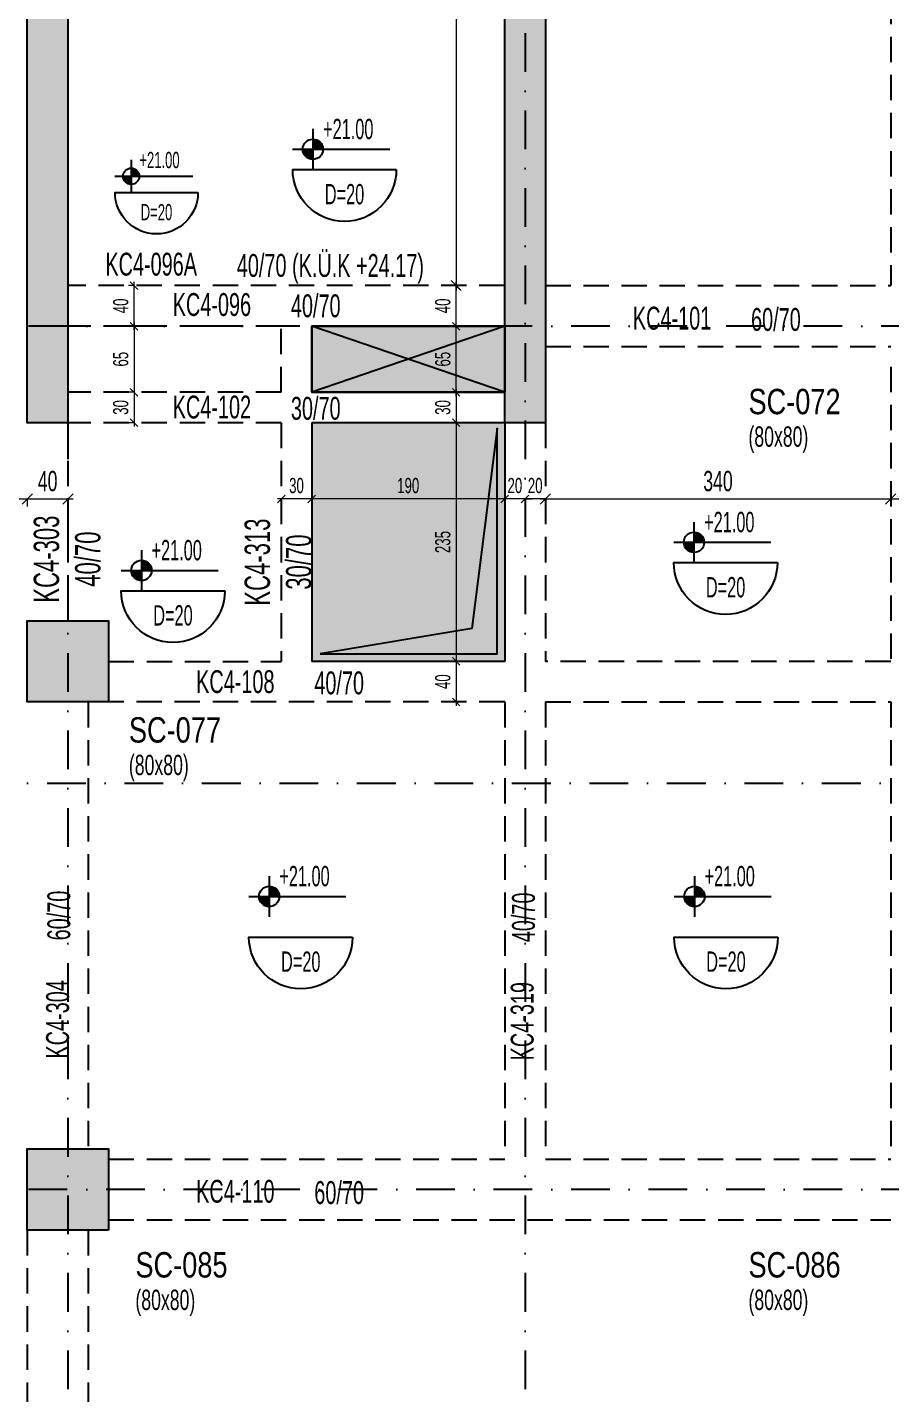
# Model space of a CAD drawing. Header units: millimetres. Extents: x -10495 to 6658, y -696 to 43288.
# Drawn here: x 4210 to 5060, y 649 to 1994 of the extents above; entities that cross this region are included whole.
import ezdxf
from ezdxf.enums import TextEntityAlignment as Align

# ---------------------------------------------------------------- set-up
doc = ezdxf.new("R2010")
doc.units = ezdxf.units.MM
doc.header["$LTSCALE"] = 100
doc.header["$PDSIZE"] = -100
doc.linetypes.add('DASHDOT', pattern=[25.4, 12.7, -6.35, 0, -6.35])
doc.linetypes.add('HIDDEN', pattern=[0.375, 0.25, -0.125])
for name, color, linetype in [('AKS_ULK', 8, 'DASHDOT'), ('BOSLUK SEMBOL_ULK', 118, 'Continuous'), ('BOSLUK_ULK', 21, 'Continuous'), ('KOLON-PERDE CEKIRDEK_ULK', 4, 'Continuous'), ('KOT_ULK', 7, 'Continuous'), ('TARAMA BOSLUK-TARIF SEFFAF YUZEYLER_ULK', 159, 'Continuous'), ('TARAMA SOLID_ULK', 251, 'Continuous'), ('TARAMA_ULK', 251, 'Continuous')]:
    doc.layers.add(name, color=color, linetype=linetype)
for name, color, linetype, lineweight in [('DOSEME ISMI_ULK', 244, 'Continuous', 25), ('KIRIS BOYUT_ULK', 232, 'Continuous', 13), ('KIRIS CIZGI DUZ_ULK', 41, 'Continuous', 25), ('KIRIS CIZGI KESIK_ULK', 41, 'HIDDEN', 25), ('KIRIS ISIM_ULK', 221, 'Continuous', 13), ('KOLON BOYUT_ULK', 255, 'Continuous', 13), ('KOLON ISIM_ULK', 91, 'Continuous', 13), ('OLCU IC_ULK', 146, 'Continuous', 18)]:
    doc.layers.add(name, color=color, linetype=linetype, lineweight=lineweight)
doc.styles.add('ulkr-simplxtw.shx', font='ulkr-simplxtw.shx', dxfattribs={"width": 0.65})
doc.dimstyles.new('1-100-IC_ULK', dxfattribs={"dimscale": 10, "dimtxt": 2, "dimasz": 1, "dimexe": 0.75, "dimexo": 1, "dimgap": 0.75, "dimtad": 1, "dimdec": 1, "dimzin": 9, "dimdsep": 46, "dimtxsty": 'ulkr-simplxtw.shx', "dimblk": 'OBLIQUE', "dimcen": 0.1, "dimdle": 0.5, "dimclrd": 146, "dimclre": 146, "dimclrt": 2, "dimadec": 0, "dimazin": 2, "dimtfac": 1, "dimtdec": 1, "dimtix": 1, "dimtmove": 2, "dimatfit": 3, "dimldrblk": 'OBLIQUE', "dimfxl": 1, "dimtolj": 1, "dimtzin": 0, "dimlwd": -1, "dimlwe": -1, "dimarcsym": 0})

# ---------------------------------------------------------------- blocks, each defined once
blk = doc.blocks.new('*U6')
at = {"layer": 'KOT_ULK'}
h = blk.add_hatch(color=251, dxfattribs=at)
h.dxf.hatch_style = 1
h.paths.add_polyline_path([(0, 0), (-10, 0, 0.414214), (0, -10)])
h = blk.add_hatch(color=251, dxfattribs=at)
h.dxf.hatch_style = 1
h.paths.add_polyline_path([(10, 0, 0.414214), (0, 10), (0, 0)])
at = {"layer": 'KOT_ULK', "color": 12}
for p, q in [((0, 20), (0, -20)), ((-20, 0), (75.6, 0))]:
    blk.add_line(p, q, dxfattribs=at)
blk.add_circle((0, 0), 10, dxfattribs=at)
at = {"layer": 'KOT_ULK', "style": 'ulkr-simplxtw.shx', "width": 0.6}
for tag, p in [('6', (10, 145)), ('5', (10, 118)), ('4', (10, 91)), ('3', (10, 64)), ('2', (10, 37)), ('1', (10, 10))]:
    blk.add_attdef(tag, p, '', height=20, dxfattribs=at)
at = {"layer": 'KOT_ULK', "color": 242, "style": 'ulkr-simplxtw.shx', "width": 0.65}
blk.add_attdef('NOT', text='', height=20, dxfattribs=at).set_placement((14.8, -10), align=Align.TOP_LEFT)
blk = doc.blocks.new('Döşeme kalınğı_ULK')
at = {"layer": 'DOSEME ISMI_ULK', "color": 12}
blk.add_lwpolyline([(51, 0, -1), (-51, 0)], format="xyb", close=True, dxfattribs=at)
at = {"layer": 'DOSEME ISMI_ULK', "style": 'ulkr-simplxtw.shx', "width": 0.6}
blk.add_attdef('1', text='', height=20, dxfattribs=at).set_placement((0, -14.2), align=Align.TOP_CENTER)
blk = doc.blocks.new('*U11')
at = {"layer": 'KOLON BOYUT_ULK', "style": 'ulkr-simplxtw.shx', "width": 0.65}
blk.add_attdef('2', text='', height=20, dxfattribs=at).set_placement((0, -37), align=Align.TOP_LEFT)
at = {"layer": 'KOLON ISIM_ULK', "style": 'ulkr-simplxtw.shx', "width": 0.8}
blk.add_attdef('1', text='', height=25, dxfattribs=at).set_placement((0, 0), align=Align.TOP_LEFT)
blk = doc.blocks.new('_Oblique')
at = {"color": 0, "linetype": 'ByBlock', "lineweight": -2}
blk.add_line((-0.5, -0.5), (0.5, 0.5), dxfattribs=at)
blk = doc.blocks.new('*D1032')
at = {"layer": 'Defpoints', "color": 0, "transparency": 16777216}
for p in [(4210, 1554.9), (4250, 1554.9), (4250, 1529.9)]:
    blk.add_point(p, dxfattribs=at)
at = {"layer": 'OLCU IC_ULK', "color": 146, "transparency": 16777216}
blk.add_line((4205, 1529.9), (4255, 1529.9), dxfattribs=at)
at = {"layer": 'OLCU IC_ULK', "color": 146, "linetype": 'Continuous', "transparency": 16777216}
for p, q in [((4210, 1529.9), (4210, 1522.4)), ((4250, 1529.9), (4250, 1522.4))]:
    blk.add_line(p, q, dxfattribs=at)
at = {"layer": 'OLCU IC_ULK', "color": 146, "transparency": 16777216, "xscale": 10, "yscale": 10, "zscale": 10, "rotation": 180}
blk.add_blockref('_Oblique', (4210, 1529.9), dxfattribs=at)
at = {"layer": 'OLCU IC_ULK', "color": 146, "transparency": 16777216, "xscale": 10, "yscale": 10, "zscale": 10}
blk.add_blockref('_Oblique', (4250, 1529.9), dxfattribs=at)
at = {"layer": 'OLCU IC_ULK', "color": 2, "transparency": 16777216, "insert": (4230, 1547.4), "char_height": 20, "attachment_point": 5, "style": 'ulkr-simplxtw.shx'}
blk.add_mtext('\\A1;40', dxfattribs=at)
blk = doc.blocks.new('*D1033')
at = {"layer": 'Defpoints', "color": 0, "transparency": 16777216}
for p in [(3420, 1557.4), (4210, 1554.9), (4210, 1529.9)]:
    blk.add_point(p, dxfattribs=at)
at = {"layer": 'OLCU IC_ULK', "color": 146, "transparency": 16777216}
blk.add_line((3415, 1529.9), (4215, 1529.9), dxfattribs=at)
at = {"layer": 'OLCU IC_ULK', "color": 146, "linetype": 'Continuous', "transparency": 16777216}
for p, q in [((3420, 1529.9), (3420, 1522.4)), ((4210, 1529.9), (4210, 1522.4))]:
    blk.add_line(p, q, dxfattribs=at)
at = {"layer": 'OLCU IC_ULK', "color": 146, "transparency": 16777216, "xscale": 10, "yscale": 10, "zscale": 10, "rotation": 180}
blk.add_blockref('_Oblique', (3420, 1529.9), dxfattribs=at)
at = {"layer": 'OLCU IC_ULK', "color": 146, "transparency": 16777216, "xscale": 10, "yscale": 10, "zscale": 10}
blk.add_blockref('_Oblique', (4210, 1529.9), dxfattribs=at)
at = {"layer": 'OLCU IC_ULK', "color": 2, "transparency": 16777216, "insert": (3815, 1547.4), "char_height": 20, "attachment_point": 5, "style": 'ulkr-simplxtw.shx'}
blk.add_mtext('\\A1;790', dxfattribs=at)
blk = doc.blocks.new('*D1034')
at = {"layer": 'Defpoints', "color": 0, "transparency": 16777216}
for p in [(5060, 1554.9), (5100, 1554.9), (5100, 1529.9)]:
    blk.add_point(p, dxfattribs=at)
at = {"layer": 'OLCU IC_ULK', "color": 146, "transparency": 16777216}
blk.add_line((5055, 1529.9), (5105, 1529.9), dxfattribs=at)
at = {"layer": 'OLCU IC_ULK', "color": 146, "linetype": 'Continuous', "transparency": 16777216}
for p, q in [((5060, 1529.9), (5060, 1522.4)), ((5100, 1529.9), (5100, 1522.4))]:
    blk.add_line(p, q, dxfattribs=at)
at = {"layer": 'OLCU IC_ULK', "color": 146, "transparency": 16777216, "xscale": 10, "yscale": 10, "zscale": 10, "rotation": 180}
blk.add_blockref('_Oblique', (5060, 1529.9), dxfattribs=at)
at = {"layer": 'OLCU IC_ULK', "color": 146, "transparency": 16777216, "xscale": 10, "yscale": 10, "zscale": 10}
blk.add_blockref('_Oblique', (5100, 1529.9), dxfattribs=at)
at = {"layer": 'OLCU IC_ULK', "color": 2, "transparency": 16777216, "insert": (5080, 1547.4), "char_height": 20, "attachment_point": 5, "style": 'ulkr-simplxtw.shx'}
blk.add_mtext('\\A1;40', dxfattribs=at)
blk = doc.blocks.new('*D1040')
at = {"layer": 'Defpoints', "color": 0, "transparency": 16777216}
for p in [(4607.2, 2550), (4607.2, 1740), (4632.2, 1740)]:
    blk.add_point(p, dxfattribs=at)
at = {"layer": 'OLCU IC_ULK', "color": 146, "transparency": 16777216}
blk.add_line((4632.2, 2555), (4632.2, 1735), dxfattribs=at)
at = {"layer": 'OLCU IC_ULK', "color": 146, "linetype": 'Continuous', "transparency": 16777216}
for p, q in [((4632.2, 2550), (4639.7, 2550)), ((4632.2, 1740), (4639.7, 1740))]:
    blk.add_line(p, q, dxfattribs=at)
at = {"layer": 'OLCU IC_ULK', "color": 146, "transparency": 16777216, "xscale": 10, "yscale": 10, "zscale": 10}
for p, rotation in [((4632.2, 2550), 90), ((4632.2, 1740), 270)]:
    blk.add_blockref('_Oblique', p, dxfattribs=dict(at, rotation=rotation))
at = {"layer": 'OLCU IC_ULK', "color": 2, "transparency": 16777216, "insert": (4614.7, 2145), "char_height": 20, "attachment_point": 5, "rotation": 90, "style": 'ulkr-simplxtw.shx'}
blk.add_mtext('\\A1;810', dxfattribs=at)
blk = doc.blocks.new('*D1046')
at = {"layer": 'Defpoints', "color": 0, "transparency": 16777216}
for p in [(4720, 1554.9), (5060, 1554.9), (5060, 1529.9)]:
    blk.add_point(p, dxfattribs=at)
at = {"layer": 'OLCU IC_ULK', "color": 146, "transparency": 16777216}
blk.add_line((4715, 1529.9), (5065, 1529.9), dxfattribs=at)
at = {"layer": 'OLCU IC_ULK', "color": 146, "linetype": 'Continuous', "transparency": 16777216}
for p, q in [((4720, 1529.9), (4720, 1522.4)), ((5060, 1529.9), (5060, 1522.4))]:
    blk.add_line(p, q, dxfattribs=at)
at = {"layer": 'OLCU IC_ULK', "color": 146, "transparency": 16777216, "xscale": 10, "yscale": 10, "zscale": 10, "rotation": 180}
blk.add_blockref('_Oblique', (4720, 1529.9), dxfattribs=at)
at = {"layer": 'OLCU IC_ULK', "color": 146, "transparency": 16777216, "xscale": 10, "yscale": 10, "zscale": 10}
blk.add_blockref('_Oblique', (5060, 1529.9), dxfattribs=at)
at = {"layer": 'OLCU IC_ULK', "color": 2, "transparency": 16777216, "insert": (4890, 1547.4), "char_height": 20, "attachment_point": 5, "style": 'ulkr-simplxtw.shx'}
blk.add_mtext('\\A1;340', dxfattribs=at)
blk = doc.blocks.new('*D1057')
at = {"layer": 'Defpoints', "color": 0, "transparency": 16777216}
for p in [(4340.1, 1700), (4315.1, 1635), (4340.1, 1635)]:
    blk.add_point(p, dxfattribs=at)
at = {"layer": 'OLCU IC_ULK', "color": 146, "linetype": 'Continuous', "transparency": 16777216}
for p, q in [((4315.1, 1700), (4309.5, 1700)), ((4315.1, 1635), (4309.5, 1635))]:
    blk.add_line(p, q, dxfattribs=at)
at = {"layer": 'OLCU IC_ULK', "color": 146, "transparency": 16777216}
blk.add_line((4315.1, 1703.8), (4315.1, 1631.3), dxfattribs=at)
at = {"layer": 'OLCU IC_ULK', "color": 146, "transparency": 16777216, "xscale": 7.5, "yscale": 7.5, "zscale": 7.5}
for p, rotation in [((4315.1, 1700), 90), ((4315.1, 1635), 270)]:
    blk.add_blockref('_Oblique', p, dxfattribs=dict(at, rotation=rotation))
at = {"layer": 'OLCU IC_ULK', "color": 2, "transparency": 16777216, "insert": (4302, 1667.5), "char_height": 15, "attachment_point": 5, "rotation": 90, "style": 'ulkr-simplxtw.shx'}
blk.add_mtext('\\A1;65', dxfattribs=at)
blk = doc.blocks.new('*D1058')
at = {"layer": 'Defpoints', "color": 0, "transparency": 16777216}
for p in [(4340.1, 1635), (4315.1, 1605), (4341.3, 1605)]:
    blk.add_point(p, dxfattribs=at)
at = {"layer": 'OLCU IC_ULK', "color": 146, "linetype": 'Continuous', "transparency": 16777216}
for p, q in [((4315.1, 1635), (4309.5, 1635)), ((4315.1, 1605), (4309.5, 1605))]:
    blk.add_line(p, q, dxfattribs=at)
at = {"layer": 'OLCU IC_ULK', "color": 146, "transparency": 16777216}
blk.add_line((4315.1, 1638.8), (4315.1, 1601.3), dxfattribs=at)
at = {"layer": 'OLCU IC_ULK', "color": 146, "transparency": 16777216, "xscale": 7.5, "yscale": 7.5, "zscale": 7.5}
for p, rotation in [((4315.1, 1635), 90), ((4315.1, 1605), 270)]:
    blk.add_blockref('_Oblique', p, dxfattribs=dict(at, rotation=rotation))
at = {"layer": 'OLCU IC_ULK', "color": 2, "transparency": 16777216, "insert": (4302, 1620), "char_height": 15, "attachment_point": 5, "rotation": 90, "style": 'ulkr-simplxtw.shx'}
blk.add_mtext('\\A1;30', dxfattribs=at)
blk = doc.blocks.new('*D1059')
at = {"layer": 'Defpoints', "color": 0, "transparency": 16777216}
for p in [(4595, 1700), (4632.2, 1700), (4595, 1635)]:
    blk.add_point(p, dxfattribs=at)
at = {"layer": 'OLCU IC_ULK', "color": 146, "transparency": 16777216}
blk.add_line((4632.2, 1631.2), (4632.2, 1703.7), dxfattribs=at)
at = {"layer": 'OLCU IC_ULK', "color": 146, "linetype": 'Continuous', "transparency": 16777216}
for p, q in [((4632.2, 1700), (4637.9, 1700)), ((4632.2, 1635), (4637.9, 1635))]:
    blk.add_line(p, q, dxfattribs=at)
at = {"layer": 'OLCU IC_ULK', "color": 146, "transparency": 16777216, "xscale": 7.5, "yscale": 7.5, "zscale": 7.5}
for p, rotation in [((4632.2, 1700), 90), ((4632.2, 1635), 270)]:
    blk.add_blockref('_Oblique', p, dxfattribs=dict(at, rotation=rotation))
at = {"layer": 'OLCU IC_ULK', "color": 2, "transparency": 16777216, "insert": (4619.1, 1667.5), "char_height": 15, "attachment_point": 5, "rotation": 90, "style": 'ulkr-simplxtw.shx'}
blk.add_mtext('\\A1;65', dxfattribs=at)
blk = doc.blocks.new('*D1060')
at = {"layer": 'Defpoints', "color": 0, "transparency": 16777216}
for p in [(4490, 1554.9), (4680, 1554.9), (4490, 1529.9)]:
    blk.add_point(p, dxfattribs=at)
at = {"layer": 'OLCU IC_ULK', "color": 146, "transparency": 16777216}
blk.add_line((4683.7, 1529.9), (4486.2, 1529.9), dxfattribs=at)
at = {"layer": 'OLCU IC_ULK', "color": 146, "linetype": 'Continuous', "transparency": 16777216}
for p, q in [((4490, 1529.9), (4490, 1524.3)), ((4680, 1529.9), (4680, 1524.3))]:
    blk.add_line(p, q, dxfattribs=at)
at = {"layer": 'OLCU IC_ULK', "color": 146, "transparency": 16777216, "xscale": 7.5, "yscale": 7.5, "zscale": 7.5, "rotation": 180}
blk.add_blockref('_Oblique', (4490, 1529.9), dxfattribs=at)
at = {"layer": 'OLCU IC_ULK', "color": 146, "transparency": 16777216, "xscale": 7.5, "yscale": 7.5, "zscale": 7.5}
blk.add_blockref('_Oblique', (4680, 1529.9), dxfattribs=at)
at = {"layer": 'OLCU IC_ULK', "color": 2, "transparency": 16777216, "insert": (4585, 1543), "char_height": 15, "attachment_point": 5, "style": 'ulkr-simplxtw.shx'}
blk.add_mtext('\\A1;190', dxfattribs=at)
blk = doc.blocks.new('*D1061')
at = {"layer": 'Defpoints', "color": 0, "transparency": 16777216}
for p in [(4460, 1554.9), (4490, 1554.9), (4460, 1529.9)]:
    blk.add_point(p, dxfattribs=at)
at = {"layer": 'OLCU IC_ULK', "color": 146, "transparency": 16777216}
blk.add_line((4493.7, 1529.9), (4456.2, 1529.9), dxfattribs=at)
at = {"layer": 'OLCU IC_ULK', "color": 146, "linetype": 'Continuous', "transparency": 16777216}
for p, q in [((4460, 1529.9), (4460, 1524.3)), ((4490, 1529.9), (4490, 1524.3))]:
    blk.add_line(p, q, dxfattribs=at)
at = {"layer": 'OLCU IC_ULK', "color": 146, "transparency": 16777216, "xscale": 7.5, "yscale": 7.5, "zscale": 7.5, "rotation": 180}
blk.add_blockref('_Oblique', (4460, 1529.9), dxfattribs=at)
at = {"layer": 'OLCU IC_ULK', "color": 146, "transparency": 16777216, "xscale": 7.5, "yscale": 7.5, "zscale": 7.5}
blk.add_blockref('_Oblique', (4490, 1529.9), dxfattribs=at)
at = {"layer": 'OLCU IC_ULK', "color": 2, "transparency": 16777216, "insert": (4475, 1543), "char_height": 15, "attachment_point": 5, "style": 'ulkr-simplxtw.shx'}
blk.add_mtext('\\A1;30', dxfattribs=at)
blk = doc.blocks.new('*D1062')
at = {"layer": 'Defpoints', "color": 0, "transparency": 16777216}
for p in [(4700, 1554.9), (4720, 1554.9), (4700, 1529.9)]:
    blk.add_point(p, dxfattribs=at)
at = {"layer": 'OLCU IC_ULK', "color": 146, "transparency": 16777216}
for p, q in [((4700, 1529.9), (4692.5, 1529.9)), ((4720, 1529.9), (4700, 1529.9)), ((4720, 1529.9), (4727.5, 1529.9))]:
    blk.add_line(p, q, dxfattribs=at)
at = {"layer": 'OLCU IC_ULK', "color": 146, "linetype": 'Continuous', "transparency": 16777216}
for p, q in [((4700, 1529.9), (4700, 1524.3)), ((4720, 1529.9), (4720, 1524.3))]:
    blk.add_line(p, q, dxfattribs=at)
at = {"layer": 'OLCU IC_ULK', "color": 146, "transparency": 16777216, "xscale": 7.5, "yscale": 7.5, "zscale": 7.5}
blk.add_blockref('_Oblique', (4700, 1529.9), dxfattribs=at)
at = {"layer": 'OLCU IC_ULK', "color": 146, "transparency": 16777216, "xscale": 7.5, "yscale": 7.5, "zscale": 7.5, "rotation": 180}
blk.add_blockref('_Oblique', (4720, 1529.9), dxfattribs=at)
at = {"layer": 'OLCU IC_ULK', "color": 2, "transparency": 16777216, "insert": (4710, 1543), "char_height": 15, "attachment_point": 5, "style": 'ulkr-simplxtw.shx'}
blk.add_mtext('\\A1;20', dxfattribs=at)
blk = doc.blocks.new('*D1063')
at = {"layer": 'Defpoints', "color": 0, "transparency": 16777216}
for p in [(4680, 1554.9), (4700, 1554.9), (4680, 1529.9)]:
    blk.add_point(p, dxfattribs=at)
at = {"layer": 'OLCU IC_ULK', "color": 146, "transparency": 16777216}
for p, q in [((4680, 1529.9), (4672.5, 1529.9)), ((4700, 1529.9), (4680, 1529.9)), ((4700, 1529.9), (4707.5, 1529.9))]:
    blk.add_line(p, q, dxfattribs=at)
at = {"layer": 'OLCU IC_ULK', "color": 146, "linetype": 'Continuous', "transparency": 16777216}
for p, q in [((4680, 1529.9), (4680, 1524.3)), ((4700, 1529.9), (4700, 1524.3))]:
    blk.add_line(p, q, dxfattribs=at)
at = {"layer": 'OLCU IC_ULK', "color": 146, "transparency": 16777216, "xscale": 7.5, "yscale": 7.5, "zscale": 7.5}
blk.add_blockref('_Oblique', (4680, 1529.9), dxfattribs=at)
at = {"layer": 'OLCU IC_ULK', "color": 146, "transparency": 16777216, "xscale": 7.5, "yscale": 7.5, "zscale": 7.5, "rotation": 180}
blk.add_blockref('_Oblique', (4700, 1529.9), dxfattribs=at)
at = {"layer": 'OLCU IC_ULK', "color": 2, "transparency": 16777216, "insert": (4690, 1543), "char_height": 15, "attachment_point": 5, "style": 'ulkr-simplxtw.shx'}
blk.add_mtext('\\A1;20', dxfattribs=at)
blk = doc.blocks.new('*D1064')
at = {"layer": 'Defpoints', "color": 0, "transparency": 16777216}
for p in [(4595, 1635), (4595, 1605), (4632.2, 1605)]:
    blk.add_point(p, dxfattribs=at)
at = {"layer": 'OLCU IC_ULK', "color": 146, "transparency": 16777216}
blk.add_line((4632.2, 1638.7), (4632.2, 1601.3), dxfattribs=at)
at = {"layer": 'OLCU IC_ULK', "color": 146, "linetype": 'Continuous', "transparency": 16777216}
for p, q in [((4632.2, 1635), (4637.9, 1635)), ((4632.2, 1605), (4637.9, 1605))]:
    blk.add_line(p, q, dxfattribs=at)
at = {"layer": 'OLCU IC_ULK', "color": 146, "transparency": 16777216, "xscale": 7.5, "yscale": 7.5, "zscale": 7.5}
for p, rotation in [((4632.2, 1635), 90), ((4632.2, 1605), 270)]:
    blk.add_blockref('_Oblique', p, dxfattribs=dict(at, rotation=rotation))
at = {"layer": 'OLCU IC_ULK', "color": 2, "transparency": 16777216, "insert": (4619.1, 1620), "char_height": 15, "attachment_point": 5, "rotation": 90, "style": 'ulkr-simplxtw.shx'}
blk.add_mtext('\\A1;30', dxfattribs=at)
blk = doc.blocks.new('*D1065')
at = {"layer": 'Defpoints', "color": 0, "transparency": 16777216}
for p in [(4595, 1605), (4595, 1370), (4632.2, 1370)]:
    blk.add_point(p, dxfattribs=at)
at = {"layer": 'OLCU IC_ULK', "color": 146, "transparency": 16777216}
blk.add_line((4632.2, 1608.7), (4632.2, 1366.3), dxfattribs=at)
at = {"layer": 'OLCU IC_ULK', "color": 146, "linetype": 'Continuous', "transparency": 16777216}
for p, q in [((4632.2, 1605), (4637.9, 1605)), ((4632.2, 1370), (4637.9, 1370))]:
    blk.add_line(p, q, dxfattribs=at)
at = {"layer": 'OLCU IC_ULK', "color": 146, "transparency": 16777216, "xscale": 7.5, "yscale": 7.5, "zscale": 7.5}
for p, rotation in [((4632.2, 1605), 90), ((4632.2, 1370), 270)]:
    blk.add_blockref('_Oblique', p, dxfattribs=dict(at, rotation=rotation))
at = {"layer": 'OLCU IC_ULK', "color": 2, "transparency": 16777216, "insert": (4619.1, 1487.5), "char_height": 15, "attachment_point": 5, "rotation": 90, "style": 'ulkr-simplxtw.shx'}
blk.add_mtext('\\A1;235', dxfattribs=at)
blk = doc.blocks.new('*D1066')
at = {"layer": 'Defpoints', "color": 0, "transparency": 16777216}
for p in [(4595.4, 1370), (4595.4, 1330), (4632.2, 1330)]:
    blk.add_point(p, dxfattribs=at)
at = {"layer": 'OLCU IC_ULK', "color": 146, "transparency": 16777216}
blk.add_line((4632.2, 1373.8), (4632.2, 1326.3), dxfattribs=at)
at = {"layer": 'OLCU IC_ULK', "color": 146, "linetype": 'Continuous', "transparency": 16777216}
for p, q in [((4632.2, 1370), (4637.9, 1370)), ((4632.2, 1330), (4637.9, 1330))]:
    blk.add_line(p, q, dxfattribs=at)
at = {"layer": 'OLCU IC_ULK', "color": 146, "transparency": 16777216, "xscale": 7.5, "yscale": 7.5, "zscale": 7.5}
for p, rotation in [((4632.2, 1370), 90), ((4632.2, 1330), 270)]:
    blk.add_blockref('_Oblique', p, dxfattribs=dict(at, rotation=rotation))
at = {"layer": 'OLCU IC_ULK', "color": 2, "transparency": 16777216, "insert": (4619.1, 1350), "char_height": 15, "attachment_point": 5, "rotation": 90, "style": 'ulkr-simplxtw.shx'}
blk.add_mtext('\\A1;40', dxfattribs=at)
blk = doc.blocks.new('*D1067')
at = {"layer": 'Defpoints', "color": 0, "transparency": 16777216}
for p in [(4607.2, 1740), (4632.2, 1740), (4595, 1700)]:
    blk.add_point(p, dxfattribs=at)
at = {"layer": 'OLCU IC_ULK', "color": 146, "transparency": 16777216}
blk.add_line((4632.2, 1696.2), (4632.2, 1743.8), dxfattribs=at)
at = {"layer": 'OLCU IC_ULK', "color": 146, "linetype": 'Continuous', "transparency": 16777216}
for p, q in [((4632.2, 1740), (4637.9, 1740)), ((4632.2, 1700), (4637.9, 1700))]:
    blk.add_line(p, q, dxfattribs=at)
at = {"layer": 'OLCU IC_ULK', "color": 146, "transparency": 16777216, "xscale": 7.5, "yscale": 7.5, "zscale": 7.5}
for p, rotation in [((4632.2, 1740), 90), ((4632.2, 1700), 270)]:
    blk.add_blockref('_Oblique', p, dxfattribs=dict(at, rotation=rotation))
at = {"layer": 'OLCU IC_ULK', "color": 2, "transparency": 16777216, "insert": (4619.1, 1720), "char_height": 15, "attachment_point": 5, "rotation": 90, "style": 'ulkr-simplxtw.shx'}
blk.add_mtext('\\A1;40', dxfattribs=at)
blk = doc.blocks.new('*D1087')
at = {"layer": 'Defpoints', "color": 0, "transparency": 16777216}
for p in [(4315.1, 1740), (4340.1, 1740), (4340.1, 1700)]:
    blk.add_point(p, dxfattribs=at)
at = {"layer": 'OLCU IC_ULK', "color": 146, "linetype": 'Continuous', "transparency": 16777216}
for p, q in [((4315.1, 1740), (4309.5, 1740)), ((4315.1, 1700), (4309.5, 1700))]:
    blk.add_line(p, q, dxfattribs=at)
at = {"layer": 'OLCU IC_ULK', "color": 146, "transparency": 16777216}
blk.add_line((4315.1, 1696.3), (4315.1, 1743.8), dxfattribs=at)
at = {"layer": 'OLCU IC_ULK', "color": 146, "transparency": 16777216, "xscale": 7.5, "yscale": 7.5, "zscale": 7.5}
for p, rotation in [((4315.1, 1740), 90), ((4315.1, 1700), 270)]:
    blk.add_blockref('_Oblique', p, dxfattribs=dict(at, rotation=rotation))
at = {"layer": 'OLCU IC_ULK', "color": 2, "transparency": 16777216, "insert": (4302, 1720), "char_height": 15, "attachment_point": 5, "rotation": 90, "style": 'ulkr-simplxtw.shx'}
blk.add_mtext('\\A1;40', dxfattribs=at)
blk = doc.blocks.new('Kiriş_Sembol_ULK')
at = {"layer": 'KIRIS BOYUT_ULK', "style": 'ulkr-simplxtw.shx', "width": 0.65}
blk.add_attdef('B', text='', height=25, dxfattribs=at).set_placement((21, 0.4), align=Align.MIDDLE_LEFT)
at = {"layer": 'KIRIS ISIM_ULK', "style": 'ulkr-simplxtw.shx', "width": 0.65}
blk.add_attdef('K', text='', height=25, dxfattribs=at).set_placement((-18.2, 12.9), align=Align.TOP_RIGHT)
blk = doc.blocks.new('*U10')
at = {"layer": 'KIRIS BOYUT_ULK', "style": 'ulkr-simplxtw.shx', "width": 0.65}
blk.add_attdef('B', text='', height=25, dxfattribs=at).set_placement((10.8, -15.7), align=Align.TOP_CENTER)
at = {"layer": 'KIRIS ISIM_ULK', "style": 'ulkr-simplxtw.shx', "width": 0.65}
blk.add_attdef('K', text='', height=25, dxfattribs=at).set_placement((10.8, 25), align=Align.TOP_CENTER)

msp = doc.modelspace()

# ---------------------------------------------------------------- hatches: boundary and pattern name
at = {"layer": 'TARAMA BOSLUK-TARIF SEFFAF YUZEYLER_ULK'}
h = msp.add_hatch(color=256, dxfattribs=at)
h.dxf.hatch_style = 1
h.paths.add_polyline_path([(4490, 1635), (4680, 1635), (4680, 1700), (4490, 1700)])
h = msp.add_hatch(color=256, dxfattribs=at)
h.dxf.hatch_style = 1
h.paths.add_polyline_path([(4490, 1605), (4680, 1605), (4680, 1370), (4490, 1370)])
at = {"layer": 'TARAMA SOLID_ULK'}
h = msp.add_hatch(color=256, dxfattribs=at)
h.dxf.hatch_style = 1
h.paths.add_polyline_path([(4720, 1605), (4680, 1605), (4680, 2550), (4250, 2550), (4250, 1605), (4210, 1605), (4210, 2590), (4720, 2590)])
h = msp.add_hatch(color=256, dxfattribs=at)
h.dxf.hatch_style = 1
h.paths.add_polyline_path([(4290, 1410), (4290, 1330), (4210, 1330), (4210, 1410)])
h = msp.add_hatch(color=256, dxfattribs=at)
h.dxf.hatch_style = 1
h.paths.add_polyline_path([(4290, 810), (4210, 810), (4210, 890), (4290, 890)])
at = {"layer": 'TARAMA_ULK'}
h = msp.add_hatch(color=256, dxfattribs=at)
h.dxf.hatch_style = 1
h.paths.add_polyline_path([(4498.3, 1377.5), (4672.5, 1377.5), (4672.5, 1599.28), (4647.5, 1402.5)])

# ---------------------------------------------------------------- linework, layer by layer
at = {"layer": 'AKS_ULK', "ltscale": 0.03}
for points in [[(4250, 3896.1), (4250, -576.35)], [(4700, 3896.1), (4700, -576.35)], [(6538.3, 1700), (-577.53, 1700)], [(-577.53, 1250), (6538.3, 1250)], [(6538.3, 850), (-577.53, 850)]]:
    msp.add_lwpolyline(points, dxfattribs=at)
at = {"layer": 'BOSLUK SEMBOL_ULK'}
for p, q in [((4680, 1635), (4490, 1700)), ((4680, 1700), (4490, 1635))]:
    msp.add_line(p, q, dxfattribs=at)
msp.add_lwpolyline([(4498.3, 1377.5), (4672.5, 1377.5), (4672.5, 1599.28), (4647.5, 1402.5), (4498.3, 1377.5)], dxfattribs=at)
at = {"layer": 'BOSLUK_ULK'}
msp.add_lwpolyline([(4680, 1635), (4490, 1635), (4490, 1700), (4680, 1700)], close=True, dxfattribs=at)
at = {"layer": 'KIRIS CIZGI DUZ_ULK'}
for p, q in [((4680, 1700), (4490, 1700)), ((4490, 1700), (4490, 1635)), ((4490, 1635), (4680, 1635)), ((4490, 1605), (4490, 1370)), ((4680, 1605), (4490, 1605)), ((4680, 1605), (4680, 1370)), ((4680, 1370), (4490, 1370))]:
    msp.add_line(p, q, dxfattribs=at)
at = {"layer": 'KIRIS CIZGI KESIK_ULK'}
for p, q in [((5060, 2510), (5060, 1740)), ((4680, 1740), (4250, 1740)), ((4720, 1740), (5060, 1740)), ((4460, 1700), (4250, 1700)), ((4460, 1635), (4460, 1700)), ((4720, 1680), (5060, 1680)), ((5060, 1660), (5060, 1370)), ((4460, 1635), (4250, 1635)), ((4250, 1605), (4250, 1410)), ((4460, 1605), (4250, 1605)), ((4460, 1605), (4460, 1370)), ((4720, 1605), (4720, 1370)), ((4290, 1370), (4460, 1370)), ((5060, 1370), (4720, 1370)), ((4270, 1330), (4270, 890)), ((4680, 1330), (4290, 1330)), ((4680, 1330), (4680, 880)), ((4720, 1330), (5060, 1330)), ((4720, 1330), (4720, 880)), ((5060, 1330), (5060, 890)), ((4290, 880), (4680, 880)), ((4720, 880), (5060, 880)), ((4210, 810), (4210, 40)), ((4270, 810), (4270, 40)), ((4290, 820), (5060, 820))]:
    msp.add_line(p, q, dxfattribs=at)
at = {"layer": 'KOLON-PERDE CEKIRDEK_ULK'}
for points in [[(4720, 1605), (4680, 1605), (4680, 2550), (4250, 2550), (4250, 1605), (4210, 1605), (4210, 2590), (4720, 2590)], [(4290, 1330), (4210, 1330), (4210, 1410), (4290, 1410)], [(4290, 810), (4210, 810), (4210, 890), (4290, 890)]]:
    msp.add_lwpolyline(points, close=True, dxfattribs=at)

# ---------------------------------------------------------------- block references
at = {"layer": 'DOSEME ISMI_ULK'}
for p in [(4522.29, 1854.17), (4897.45, 1467.2), (4353.4, 1439.49), (4479.22, 1098.56), (4897.85, 1098.56)]:
    msp.add_blockref('Döşeme kalınğı_ULK', p, dxfattribs=at).add_auto_attribs({'1': 'D=20'})
at = {"layer": 'DOSEME ISMI_ULK', "xscale": 0.8, "yscale": 0.8, "zscale": 0.8}
msp.add_blockref('Döşeme kalınğı_ULK', (4337.18, 1831.65), dxfattribs=at).add_auto_attribs({'1': 'D=20'})
at = {"layer": 'KIRIS ISIM_ULK'}
ref = msp.add_blockref('Kiriş_Sembol_ULK', (4395.21, 1759.38), dxfattribs=at)
ref.add_attrib('B', '40/70 (K.Ü.K +24.17)', dxfattribs={"layer": 'KIRIS BOYUT_ULK', "height": 22.5, "style": 'ulkr-simplxtw.shx', "width": 0.65}).set_placement((4416.23, 1759.83), align=Align.MIDDLE_LEFT)
ref.add_attrib('K', 'KC4-096A', dxfattribs={"height": 22.5, "style": 'ulkr-simplxtw.shx', "width": 0.65}).set_placement((4377.06, 1772.33), align=Align.TOP_RIGHT)
ref = msp.add_blockref('Kiriş_Sembol_ULK', (4448.48, 1719.64), dxfattribs=at)
ref.add_attrib('B', '40/70', dxfattribs={"layer": 'KIRIS BOYUT_ULK', "height": 22.5, "style": 'ulkr-simplxtw.shx', "width": 0.65}).set_placement((4469.49, 1720.08), align=Align.MIDDLE_LEFT)
ref.add_attrib('K', 'KC4-096', dxfattribs={"height": 22.5, "style": 'ulkr-simplxtw.shx', "width": 0.65}).set_placement((4430.32, 1732.58), align=Align.TOP_RIGHT)
ref = msp.add_blockref('Kiriş_Sembol_ULK', (4901.53, 1706.21), dxfattribs=at)
ref.add_attrib('B', '60/70', dxfattribs={"layer": 'KIRIS BOYUT_ULK', "height": 22.5, "style": 'ulkr-simplxtw.shx', "width": 0.65}).set_placement((4922.54, 1706.65), align=Align.MIDDLE_LEFT)
ref.add_attrib('K', 'KC4-101', dxfattribs={"height": 22.5, "style": 'ulkr-simplxtw.shx', "width": 0.65}).set_placement((4883.37, 1719.15), align=Align.TOP_RIGHT)
ref = msp.add_blockref('Kiriş_Sembol_ULK', (4448.48, 1618.7), dxfattribs=at)
ref.add_attrib('B', '30/70', dxfattribs={"layer": 'KIRIS BOYUT_ULK', "height": 22.5, "style": 'ulkr-simplxtw.shx', "width": 0.65}).set_placement((4469.49, 1619.15), align=Align.MIDDLE_LEFT)
ref.add_attrib('K', 'KC4-102', dxfattribs={"height": 22.5, "style": 'ulkr-simplxtw.shx', "width": 0.65}).set_placement((4430.32, 1631.65), align=Align.TOP_RIGHT)
at = {"layer": 'KIRIS ISIM_ULK', "rotation": 90}
for p, values in [((4241.31, 1459.84), {'K': 'KC4-303', 'B': '40/70'}), ((4448.89, 1456.93), {'K': 'KC4-313', 'B': '30/70'})]:
    msp.add_blockref('*U10', p, dxfattribs=at).add_auto_attribs(values)
at = {"layer": 'KIRIS ISIM_ULK'}
ref = msp.add_blockref('Kiriş_Sembol_ULK', (4471.53, 1348.37), dxfattribs=at)
ref.add_attrib('B', '40/70', dxfattribs={"layer": 'KIRIS BOYUT_ULK', "height": 22.5, "style": 'ulkr-simplxtw.shx', "width": 0.65}).set_placement((4492.54, 1348.81), align=Align.MIDDLE_LEFT)
ref.add_attrib('K', 'KC4-108', dxfattribs={"height": 22.5, "style": 'ulkr-simplxtw.shx', "width": 0.65}).set_placement((4453.37, 1361.31), align=Align.TOP_RIGHT)
ref = msp.add_blockref('Kiriş_Sembol_ULK', (4241.44, 1074.26), dxfattribs=dict(at, rotation=90))
ref.add_attrib('B', '60/70', dxfattribs={"layer": 'KIRIS BOYUT_ULK', "height": 22.5, "rotation": 90, "style": 'ulkr-simplxtw.shx', "width": 0.65}).set_placement((4241, 1095.27), align=Align.MIDDLE_LEFT)
ref.add_attrib('K', 'KC4-304', dxfattribs={"height": 22.5, "rotation": 90, "style": 'ulkr-simplxtw.shx', "width": 0.65}).set_placement((4228.5, 1056.11), align=Align.TOP_RIGHT)
ref = msp.add_blockref('Kiriş_Sembol_ULK', (4698.88, 1072.46), dxfattribs=dict(at, rotation=90))
ref.add_attrib('B', '40/70', dxfattribs={"layer": 'KIRIS BOYUT_ULK', "height": 22.5, "rotation": 90, "style": 'ulkr-simplxtw.shx', "width": 0.65}).set_placement((4698.44, 1093.47), align=Align.MIDDLE_LEFT)
ref.add_attrib('K', 'KC4-319', dxfattribs={"height": 22.5, "rotation": 90, "style": 'ulkr-simplxtw.shx', "width": 0.65}).set_placement((4685.94, 1054.3), align=Align.TOP_RIGHT)
ref = msp.add_blockref('Kiriş_Sembol_ULK', (4471.53, 846.56), dxfattribs=at)
ref.add_attrib('B', '60/70', dxfattribs={"layer": 'KIRIS BOYUT_ULK', "height": 22.5, "style": 'ulkr-simplxtw.shx', "width": 0.65}).set_placement((4492.54, 847), align=Align.MIDDLE_LEFT)
ref.add_attrib('K', 'KC4-110', dxfattribs={"height": 22.5, "style": 'ulkr-simplxtw.shx', "width": 0.65}).set_placement((4453.37, 859.5), align=Align.TOP_RIGHT)
at = {"layer": 'KOLON ISIM_ULK'}
for p, values in [((4920, 1638.33), {'1': 'SC-072', '2': '(80x80)'}), ((4310, 1315), {'1': 'SC-077', '2': '(80x80)'}), ((4316.42, 788.33), {'1': 'SC-085', '2': '(80x80)'}), ((4920, 788.33), {'1': 'SC-086', '2': '(80x80)'})]:
    msp.add_blockref('*U11', p, dxfattribs=at).add_auto_attribs(values)
at = {"layer": 'KOT_ULK'}
ref = msp.add_blockref('*U6', (4491.2, 1874.17), dxfattribs=at)
ref.add_attrib('1', '+21.00', (4501.2, 1884.17), dxfattribs={"height": 20, "style": 'ulkr-simplxtw.shx', "width": 0.6})
ref = msp.add_blockref('*U6', (4312.31, 1847.65), dxfattribs=dict(at, xscale=0.8, yscale=0.8, zscale=0.8))
ref.add_attrib('1', '+21.00', (4320.31, 1855.65), dxfattribs={"height": 16, "style": 'ulkr-simplxtw.shx', "width": 0.6})
ref = msp.add_blockref('*U6', (4866.36, 1487.2), dxfattribs=at)
ref.add_attrib('1', '+21.00', (4876.36, 1497.2), dxfattribs={"height": 20, "style": 'ulkr-simplxtw.shx', "width": 0.6})
ref = msp.add_blockref('*U6', (4322.3, 1459.49), dxfattribs=at)
ref.add_attrib('1', '+21.00', (4332.3, 1469.49), dxfattribs={"height": 20, "style": 'ulkr-simplxtw.shx', "width": 0.6})
ref = msp.add_blockref('*U6', (4448.12, 1138.56), dxfattribs=at)
ref.add_attrib('1', '+21.00', (4458.12, 1148.56), dxfattribs={"height": 20, "style": 'ulkr-simplxtw.shx', "width": 0.6})
ref = msp.add_blockref('*U6', (4866.75, 1138.56), dxfattribs=at)
ref.add_attrib('1', '+21.00', (4876.75, 1148.56), dxfattribs={"height": 20, "style": 'ulkr-simplxtw.shx', "width": 0.6})

# ---------------------------------------------------------------- dimensions: what is measured, and where the dimension line sits
at = {"layer": 'OLCU IC_ULK'}
for base, p1, p2, angle, override, picture, middle in [((4632.23, 1740), (4607.23, 2550), (4607.23, 1740), 90, {"dimfxl": 0, "dimfxlon": 1}, '*D1040', (4614.73, 2145)), ((4315.14, 1740), (4340.14, 1700), (4340.14, 1740), 90, {"dimscale": 7.5, "dimfxl": 0, "dimfxlon": 1}, '*D1087', (4302.02, 1720)), ((4632.23, 1740), (4595, 1700), (4607.23, 1740), 90, {"dimscale": 7.5, "dimfxl": 0, "dimfxlon": 1}, '*D1067', (4619.11, 1720)), ((4315.14, 1635), (4340.14, 1700), (4340.14, 1635), 90, {"dimscale": 7.5, "dimfxl": 0, "dimfxlon": 1}, '*D1057', (4302.02, 1667.5)), ((4632.23, 1700), (4595, 1635), (4595, 1700), 90, {"dimscale": 7.5, "dimfxl": 0, "dimfxlon": 1}, '*D1059', (4619.11, 1667.5)), ((4315.14, 1605), (4340.14, 1635), (4341.33, 1605), 90, {"dimscale": 7.5, "dimfxl": 0, "dimfxlon": 1}, '*D1058', (4302.02, 1620)), ((4632.23, 1605), (4595, 1635), (4595, 1605), 90, {"dimscale": 7.5, "dimfxl": 0, "dimfxlon": 1}, '*D1064', (4619.11, 1620)), ((4632.23, 1370), (4595, 1605), (4595, 1370), 90, {"dimscale": 7.5, "dimfxl": 0, "dimfxlon": 1}, '*D1065', (4619.11, 1487.5)), ((4460, 1529.9), (4490, 1554.9), (4460, 1554.9), 180, {"dimscale": 7.5, "dimfxl": 0, "dimfxlon": 1}, '*D1061', (4475, 1543.03)), ((4490, 1529.9), (4680, 1554.9), (4490, 1554.9), 180, {"dimscale": 7.5, "dimfxl": 0, "dimfxlon": 1}, '*D1060', (4585, 1543.03)), ((4632.23, 1330), (4595.4, 1370), (4595.4, 1330), 90, {"dimscale": 7.5, "dimfxl": 0, "dimfxlon": 1}, '*D1066', (4619.11, 1350))]:
    dim = msp.add_linear_dim(base=base, p1=p1, p2=p2, angle=angle, dimstyle='1-100-IC_ULK', override=override, dxfattribs=at)
    dim.commit()
    dim.dimension.update_dxf_attribs({"geometry": picture, "text_midpoint": middle})
for base, p1, p2, override, picture, middle in [((4210, 1529.9), (3420, 1557.4), (4210, 1554.9), {"dimfxl": 0, "dimfxlon": 1}, '*D1033', (3815, 1547.4)), ((4250, 1529.9), (4210, 1554.9), (4250, 1554.9), {"dimfxl": 0, "dimfxlon": 1}, '*D1032', (4230, 1547.4)), ((4680, 1529.9), (4700, 1554.9), (4680, 1554.9), {"dimscale": 7.5, "dimfxl": 0, "dimfxlon": 1}, '*D1063', (4690, 1543.03)), ((4700, 1529.9), (4720, 1554.9), (4700, 1554.9), {"dimscale": 7.5, "dimfxl": 0, "dimfxlon": 1}, '*D1062', (4710, 1543.03)), ((5060, 1529.9), (4720, 1554.9), (5060, 1554.9), {"dimfxl": 0, "dimfxlon": 1}, '*D1046', (4890, 1547.4)), ((5100, 1529.9), (5060, 1554.9), (5100, 1554.9), {"dimfxl": 0, "dimfxlon": 1}, '*D1034', (5080, 1547.4))]:
    dim = msp.add_linear_dim(base=base, p1=p1, p2=p2, dimstyle='1-100-IC_ULK', override=override, dxfattribs=at)
    dim.commit()
    dim.dimension.update_dxf_attribs({"geometry": picture, "text_midpoint": middle})

doc.saveas('drawing.dxf')
